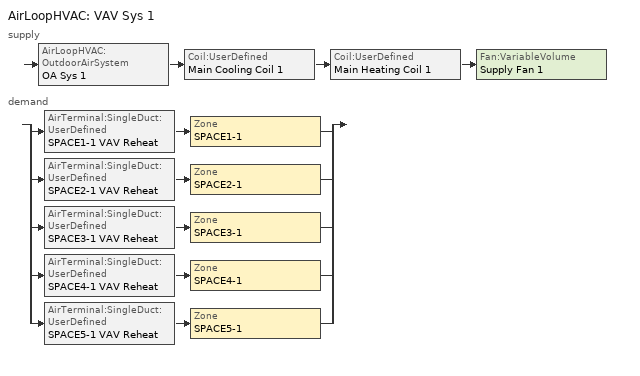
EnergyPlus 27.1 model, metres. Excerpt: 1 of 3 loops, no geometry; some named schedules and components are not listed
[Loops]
AirLoopHVAC 'VAV Sys 1'
 supply: AirLoopHVAC:OutdoorAirSystem 'OA Sys 1' > Coil:UserDefined 'Main Cooling Coil 1' > Coil:UserDefined 'Main Heating Coil 1' > Fan:VariableVolume 'Supply Fan 1'
 demand: split
  | AirTerminal:SingleDuct:UserDefined 'SPACE1-1 VAV Reheat' > Zone 'SPACE1-1'
  | AirTerminal:SingleDuct:UserDefined 'SPACE2-1 VAV Reheat' > Zone 'SPACE2-1'
  | AirTerminal:SingleDuct:UserDefined 'SPACE3-1 VAV Reheat' > Zone 'SPACE3-1'
  | AirTerminal:SingleDuct:UserDefined 'SPACE4-1 VAV Reheat' > Zone 'SPACE4-1'
  | AirTerminal:SingleDuct:UserDefined 'SPACE5-1 VAV Reheat' > Zone 'SPACE5-1'
[Sizing:Zone] Zone Cooling Design Supply Air Temperature Input Method=SupplyAirTemperature; Zone Cooling Design Supply Air Temperature {C}=14; Zone Heating Design Supply Air Temperature Input Method=SupplyAirTemperature; Zone Heating Design Supply Air Temperature {C}=50; Zone Cooling Design Supply Air Humidity Ratio {kgWater/kgDryAir}=0.009; Zone Heating Design Supply Air Humidity Ratio {kgWater/kgDryAir}=0.004; Zone Heating Sizing Factor=0; Zone Cooling Sizing Factor=0; Cooling Design Air Flow Method=DesignDayWithLimit; Heating Design Air Flow Method=DesignDay
Name | Design Specification Outdoor Air Object
SPACE1-1 | SZ DSOA SPACE1-1
SPACE2-1 | SZ DSOA SPACE2-1
SPACE3-1 | SZ DSOA SPACE3-1
SPACE4-1 | SZ DSOA SPACE4-1
SPACE5-1 | SZ DSOA SPACE5-1
[Sizing:System]
VAV Sys 1: Type of Load to Size On=Sensible; Design Outdoor Air Flow Rate {m3/s}=Autosize; Central Heating Maximum System Air Flow Ratio=0.3; Preheat Design Temperature {C}=4.5; Preheat Design Humidity Ratio {kgWater/kgDryAir}=0.008; Precool Design Temperature {C}=11; Precool Design Humidity Ratio {kgWater/kgDryAir}=0.008; Central Cooling Design Supply Air Temperature {C}=12.8; Central Heating Design Supply Air Temperature {C}=16.7; Type of Zone Sum to Use=NonCoincident; 100% Outdoor Air in Cooling=No; 100% Outdoor Air in Heating=No; Central Cooling Design Supply Air Humidity Ratio {kgWater/kgDryAir}=0.008; Central Heating Design Supply Air Humidity Ratio {kgWater/kgDryAir}=0.008; Cooling Supply Air Flow Rate Method=DesignDay; Cooling Supply Air Flow Rate {m3/s}=0; Heating Supply Air Flow Rate Method=DesignDay; Heating Supply Air Flow Rate {m3/s}=0; Zone Maximum Outdoor Air Fraction=1; Cooling Design Capacity Method=CoolingDesignCapacity; Cooling Design Capacity {W}=Autosize; Heating Design Capacity Method=HeatingDesignCapacity; Heating Design Capacity {W}=Autosize; Central Cooling Capacity Control Method=VAV
[ZoneControl:Thermostat] Control Type Schedule=Zone Control Type Sched; Control 1=CoolingSetPoint; Control 2=HeatingSetpoint; Control 3=DualSetPoint
Name | Zone or ZoneList
SPACE1-1 Control | SPACE1-1
SPACE2-1 Control | SPACE2-1
SPACE3-1 Control | SPACE3-1
SPACE4-1 Control | SPACE4-1
SPACE5-1 Control | SPACE5-1
[Zone equipment]
SPACE1-1: SPACE1-1 VAV Reheat
SPACE2-1: SPACE2-1 VAV Reheat
SPACE3-1: SPACE3-1 VAV Reheat
SPACE4-1: SPACE4-1 VAV Reheat
SPACE5-1: SPACE5-1 VAV Reheat
[AirTerminal:SingleDuct:UserDefined] Number of Plant Loop Connections=1
Name | Overall Model Simulation Program Calling Manager | Model Setup and Sizing Program Calling Manager
SPACE1-1 VAV Reheat | Space1 ATU Sim Programs | Space1 ATU Init Programs
SPACE2-1 VAV Reheat | Space2 ATU Sim Programs | Space2 ATU Init Programs
SPACE3-1 VAV Reheat | Space3 ATU Sim Programs | Space3 ATU Init Programs
SPACE4-1 VAV Reheat | Space4 ATU Sim Programs | Space4 ATU Init Programs
SPACE5-1 VAV Reheat | Space5 ATU Sim Programs | Space5 ATU Init Programs
[AirLoopHVAC:ReturnPlenum]
Return-Plenum-1: Zone=PLENUM-1
[AirLoopHVAC]
VAV Sys 1: Design Supply Air Flow Rate {m3/s}=Autosize
[Coil:UserDefined] Number of Air Connections=1; Plant Connection is Used=Yes
Name | Overall Model Simulation Program Calling Manager | Model Setup and Sizing Program Calling Manager
Main Cooling Coil 1 | Main Cooling Coil Model Program Manager | Main Cooling Coil Init Program Manager
Main Heating Coil 1 | Main Heating Coil Model Program Manager | Main Heating Coil Init Program Manager
[EnergyManagementSystem:ProgramCallingManager]
Main Cooling Coil Model Program Manager: UserDefinedComponentModel; MainCWCoil1_ModelInput; CW_Coil_Sim_Model; MainCWCoil1_ModelOuput
Main Cooling Coil Init Program Manager: UserDefinedComponentModel; InitMainSimpleCoilModel
Main Heating Coil Model Program Manager: UserDefinedComponentModel; MainHWCoil1_ModelInput; HW_Coil_Sim_Model; MainHWCoil1_ModelOuput
Main Heating Coil Init Program Manager: UserDefinedComponentModel; InitMainSimpleHWCoilModel
Space1 ATU Init Programs: UserDefinedComponentModel; InitSpace1ATU
Space1 ATU Sim Programs: UserDefinedComponentModel; Space1ATU_ModelInput; ATU_Sim_Model; Space1ATU_ModelOutput
Space2 ATU Init Programs: UserDefinedComponentModel; InitSpace2ATU
Space2 ATU Sim Programs: UserDefinedComponentModel; Space2ATU_ModelInput; ATU_Sim_Model; Space2ATU_ModelOutput
Space3 ATU Init Programs: UserDefinedComponentModel; InitSpace3ATU
Space3 ATU Sim Programs: UserDefinedComponentModel; Space3ATU_ModelInput; ATU_Sim_Model; Space3ATU_ModelOutput
Space4 ATU Init Programs: UserDefinedComponentModel; InitSpace4ATU
Space4 ATU Sim Programs: UserDefinedComponentModel; Space4ATU_ModelInput; ATU_Sim_Model; Space4ATU_ModelOutput
Space5 ATU Init Programs: UserDefinedComponentModel; InitSpace5ATU
Space5 ATU Sim Programs: UserDefinedComponentModel; Space5ATU_ModelInput; ATU_Sim_Model; Space5ATU_ModelOutput
[EnergyManagementSystem:Program]
MainCWCoil1_ModelInput: Set Air_Mdot       = CWcoil1_Air_Mdot; Set Air_Tsp        = CWcoil1_Air_Tsp; Set Water_Mdot     = CWcoil1_Water_Mdot; Set Water_cp       = CWcoil1_Water_cp; SEt Air_Tinlet     = CWcoil1_Air_Tinlet; Set Water_Tinlet   = CWcoil1_Water_Tinlet; SEt Air_Winlet     = CWcoil1_Air_Winlet; Set Water_Mdot_Max = CWcoil1_Mdot_Max; Set Coil_Eff       = 0.7
MainCWCoil1_ModelOuput: Set CWcoil1_Water_MdotRequest = Water_MdotRequest; Set CWcoil1_Air_Tout          = Air_Tout; Set CWcoil1_Air_Wout          = Air_Wout; Set CWcoil1_tot_cool_Power    = Tot_Cool_Power; Set CWcoil1_tot_cool_Energy   = Tot_Cool_Power * SystemTimestep * 3600; Set CWcoil1_Air_MdotOut       = Air_Mdot; Set CWcoil1_Water_Tout        = Water_Tout
InitMainSimpleCoilModel: Set CWLoopExitTemp = 7.0; Set CWLoopDeltaTemp = 4.0; Set CW_CP = @CPCW CWLoopExitTemp; Set CW_rho = @RhoH2O CWLoopExitTemp; Set CWcoil1_Water_DesignVdot = Sys1_CoolDes_Qdot / (( CW_rho * CW_CP) * CWLoopDeltaTemp); Set CWcoil1_Mdot_Min = 0.0; Set CWcoil1_Mdot_Max = CWcoil1_Water_DesignVdot * CW_rho
MainHWCoil1_ModelInput: Set Air_Mdot       = HWcoil1_Air_Mdot; Set Air_Tsp        = HWcoil1_Air_Tsp - 0.5; Set Water_Mdot     = HWcoil1_Water_Mdot; Set Water_cp       = HWcoil1_Water_cp; SEt Air_Tinlet     = HWcoil1_Air_Tinlet; Set Water_Tinlet   = HWcoil1_Water_Tinlet; SEt Air_Winlet     = HWcoil1_Air_Winlet; Set Water_Mdot_Max = HWcoil1_Mdot_Max; Set Coil_Eff       = 0.7
MainHWCoil1_ModelOuput: Set HWcoil1_Water_MdotRequest = Water_MdotRequest; Set HWcoil1_Air_Tout          = Air_Tout; Set HWcoil1_Air_Wout          = Air_Wout; Set HWcoil1_tot_heat_Power    = Tot_heat_Power; Set HWcoil1_tot_heat_Energy   = Tot_heat_Power * SystemTimestep * 3600; Set HWcoil1_Air_MdotOut       = Air_Mdot; Set HWcoil1_Water_Tout        = Water_Tout
InitMainSimpleHWCoilModel: Set HWLoopExitTemp = 82.0; Set HWLoopDeltaTemp = 11.0; Set HW_CP = @CPCW HWLoopExitTemp; Set HW_rho = @RhoH2O HWLoopExitTemp; Set HWcoil1_Water_DesignVdot = Sys1_HeatDes_Qdot / (( HW_rho * HW_CP) * HWLoopDeltaTemp); Set HWcoil1_Mdot_Min = 0.0; Set HWcoil1_Mdot_Max = HWcoil1_Water_DesignVdot * HW_rho
InitSpace1ATU: Set Space1ATU_DesignAirMdot = @MAX Space1ATU_HeatAirMdot Space1ATU_CoolAirMdot; Set HWLoopExitTemp = 82.0; Set HWLoopDeltaTemp = 11.0; Set HW_CP = @CPCW HWLoopExitTemp; Set HW_rho = @RhoH2O HWLoopExitTemp; Set HeatCentralSAT = 16.7; Set HeatZoneSAT    = 50.0; Set AvgSAT = (HeatCentralSAT + HeatZoneSAT) / 2; Set HeatingZoneW      = 0.004; Set HeatingAir_CP     = @CpAirFnW HeatingZoneW; Set HWCoil_DesLoad = (HeatingAir_CP * Space1ATU_DesignAirMdot) * (HeatZoneSAT - HeatCentralSAT); Set Space1ATU_HW_DesignVdot = HWCoil_DesLoad / (( HW_rho * HW_CP) * HWLoopDeltaTemp); Set Space1ATU_HW_MdotMin = 0.0; Set Space1ATU_HW_MdotMax = Space1ATU_HW_DesignVdot * HW_rho
Space1ATU_ModelInput: Set DeckAir_Tinlet    = Space1ATU_PrimAir_Tinlet; Set DeckAir_Winlet    = Space1ATU_PrimAir_Winlet; Set Zone_T            = Space1_Tdb; Set Zone_W            = Space1_W; Set Zone_Tsp_Cool     = Space1_Tsp_cool; Set Zone_Tsp_Heat     = Space1_Tsp_heat; Set AirSupMdotDesign  = Space1ATU_DesignAirMdot; Set DamperMin         = 0.3; Set Qdot_Req_toCoolSP = Space1ATU_Qdot_ToCoolSP; Set Qdot_Req_toHeatSP = Space1ATU_Qdot_ToHeatSP; Set HWCoil_Mdot_Max   = Space1ATU_HW_MdotMax; Set HW_Tin            = Space1ATU_HW_Tin; Set HW_Cp             = Space1ATU_HW_cp; Set HWCoil_Eff        = 0.7; Set HWCoil_Mdot       = Space1ATU_HW_MdotIn
Space1ATU_ModelOutput: Set Space1ATU_PrimAir_Tout = Air_Tout; Set Space1ATU_PrimAir_Wout = Air_Wout; Set Space1ATU_PrimAir_MdotOut = Air_MdotOut; Set Space1ATU_PrimAir_MdotIn = Air_MdotOut; Set Space1ATU_tot_heat_Power = HWCoil_heat_Power; SEt Space1ATU_HW_MdotRequest = HW_MdotRequest; Set Space1ATU_HW_Tout = HW_Tout
InitSpace2ATU: Set Space2ATU_DesignAirMdot = @MAX Space2ATU_HeatAirMdot Space2ATU_CoolAirMdot; Set HWLoopExitTemp = 82.0; Set HWLoopDeltaTemp = 11.0; Set HW_CP = @CPCW HWLoopExitTemp; Set HW_rho = @RhoH2O HWLoopExitTemp; Set HeatCentralSAT = 16.7; Set HeatZoneSAT    = 50.0; Set AvgSAT = (HeatCentralSAT + HeatZoneSAT) / 2; Set HeatingZoneW      = 0.004; Set HeatingAir_CP     = @CpAirFnW HeatingZoneW; Set HWCoil_DesLoad = (HeatingAir_CP * Space2ATU_DesignAirMdot) * (HeatZoneSAT - HeatCentralSAT); Set Space2ATU_HW_DesignVdot = HWCoil_DesLoad / (( HW_rho * HW_CP) * HWLoopDeltaTemp); Set Space2ATU_HW_MdotMin = 0.0; Set Space2ATU_HW_MdotMax = Space2ATU_HW_DesignVdot * HW_rho
Space2ATU_ModelInput: Set DeckAir_Tinlet    = Space2ATU_PrimAir_Tinlet; Set DeckAir_Winlet    = Space2ATU_PrimAir_Winlet; Set Zone_T            = Space2_Tdb; Set Zone_W            = Space2_W; Set Zone_Tsp_Cool     = Space2_Tsp_cool; Set Zone_Tsp_Heat     = Space2_Tsp_heat; Set AirSupMdotDesign  = Space2ATU_DesignAirMdot; Set DamperMin         = 0.3; Set Qdot_Req_toCoolSP = Space2ATU_Qdot_ToCoolSP; Set Qdot_Req_toHeatSP = Space2ATU_Qdot_ToHeatSP; Set HWCoil_Mdot_Max   = Space2ATU_HW_MdotMax; Set HW_Tin            = Space2ATU_HW_Tin; Set HW_Cp             = Space2ATU_HW_cp; Set HWCoil_Eff        = 0.7; Set HWCoil_Mdot       = Space2ATU_HW_MdotIn
Space2ATU_ModelOutput: Set Space2ATU_PrimAir_Tout = Air_Tout; Set Space2ATU_PrimAir_Wout = Air_Wout; Set Space2ATU_PrimAir_MdotOut = Air_MdotOut; Set Space2ATU_PrimAir_MdotIn = Air_MdotOut; Set Space2ATU_tot_heat_Power = HWCoil_heat_Power; SEt Space2ATU_HW_MdotRequest = HW_MdotRequest; Set Space2ATU_HW_Tout = HW_Tout
InitSpace3ATU: Set Space3ATU_DesignAirMdot = @MAX Space3ATU_HeatAirMdot Space3ATU_CoolAirMdot; Set HWLoopExitTemp = 82.0; Set HWLoopDeltaTemp = 11.0; Set HW_CP = @CPCW HWLoopExitTemp; Set HW_rho = @RhoH2O HWLoopExitTemp; Set HeatCentralSAT = 16.7; Set HeatZoneSAT    = 50.0; Set AvgSAT = (HeatCentralSAT + HeatZoneSAT) / 2; Set HeatingZoneW      = 0.004; Set HeatingAir_CP     = @CpAirFnW HeatingZoneW; Set HWCoil_DesLoad = (HeatingAir_CP * Space3ATU_DesignAirMdot) * (HeatZoneSAT - HeatCentralSAT); Set Space3ATU_HW_DesignVdot = HWCoil_DesLoad / (( HW_rho * HW_CP) * HWLoopDeltaTemp); Set Space3ATU_HW_MdotMin = 0.0; Set Space3ATU_HW_MdotMax = Space3ATU_HW_DesignVdot * HW_rho
Space3ATU_ModelInput: Set DeckAir_Tinlet    = Space3ATU_PrimAir_Tinlet; Set DeckAir_Winlet    = Space3ATU_PrimAir_Winlet; Set Zone_T            = Space3_Tdb; Set Zone_W            = Space3_W; Set Zone_Tsp_Cool     = Space3_Tsp_cool; Set Zone_Tsp_Heat     = Space3_Tsp_heat; Set AirSupMdotDesign  = Space3ATU_DesignAirMdot; Set DamperMin         = 0.3; Set Qdot_Req_toCoolSP = Space3ATU_Qdot_ToCoolSP; Set Qdot_Req_toHeatSP = Space3ATU_Qdot_ToHeatSP; Set HWCoil_Mdot_Max   = Space3ATU_HW_MdotMax; Set HW_Tin            = Space3ATU_HW_Tin; Set HW_Cp             = Space3ATU_HW_cp; Set HWCoil_Eff        = 0.7; Set HWCoil_Mdot       = Space3ATU_HW_MdotIn
Space3ATU_ModelOutput: Set Space3ATU_PrimAir_Tout = Air_Tout; Set Space3ATU_PrimAir_Wout = Air_Wout; Set Space3ATU_PrimAir_MdotOut = Air_MdotOut; Set Space3ATU_PrimAir_MdotIn = Air_MdotOut; Set Space3ATU_tot_heat_Power = HWCoil_heat_Power; SEt Space3ATU_HW_MdotRequest = HW_MdotRequest; Set Space3ATU_HW_Tout = HW_Tout
InitSpace4ATU: Set Space4ATU_DesignAirMdot = @MAX Space4ATU_HeatAirMdot Space4ATU_CoolAirMdot; Set HWLoopExitTemp = 82.0; Set HWLoopDeltaTemp = 11.0; Set HW_CP = @CPCW HWLoopExitTemp; Set HW_rho = @RhoH2O HWLoopExitTemp; Set HeatCentralSAT = 16.7; Set HeatZoneSAT    = 50.0; Set AvgSAT = (HeatCentralSAT + HeatZoneSAT) / 2; Set HeatingZoneW      = 0.004; Set HeatingAir_CP     = @CpAirFnW HeatingZoneW; Set HWCoil_DesLoad = (HeatingAir_CP * Space4ATU_DesignAirMdot) * (HeatZoneSAT - HeatCentralSAT); Set Space4ATU_HW_DesignVdot = HWCoil_DesLoad / (( HW_rho * HW_CP) * HWLoopDeltaTemp); Set Space4ATU_HW_MdotMin = 0.0; Set Space4ATU_HW_MdotMax = Space4ATU_HW_DesignVdot * HW_rho
Space4ATU_ModelInput: Set DeckAir_Tinlet    = Space4ATU_PrimAir_Tinlet; Set DeckAir_Winlet    = Space4ATU_PrimAir_Winlet; Set Zone_T            = Space4_Tdb; Set Zone_W            = Space4_W; Set Zone_Tsp_Cool     = Space4_Tsp_cool; Set Zone_Tsp_Heat     = Space4_Tsp_heat; Set AirSupMdotDesign  = Space4ATU_DesignAirMdot; Set DamperMin         = 0.3; Set Qdot_Req_toCoolSP = Space4ATU_Qdot_ToCoolSP; Set Qdot_Req_toHeatSP = Space4ATU_Qdot_ToHeatSP; Set HWCoil_Mdot_Max   = Space4ATU_HW_MdotMax; Set HW_Tin            = Space4ATU_HW_Tin; Set HW_Cp             = Space4ATU_HW_cp; Set HWCoil_Eff        = 0.7; Set HWCoil_Mdot       = Space4ATU_HW_MdotIn
Space4ATU_ModelOutput: Set Space4ATU_PrimAir_Tout = Air_Tout; Set Space4ATU_PrimAir_Wout = Air_Wout; Set Space4ATU_PrimAir_MdotOut = Air_MdotOut; Set Space4ATU_PrimAir_MdotIn = Air_MdotOut; Set Space4ATU_tot_heat_Power = HWCoil_heat_Power; SEt Space4ATU_HW_MdotRequest = HW_MdotRequest; Set Space4ATU_HW_Tout = HW_Tout
InitSpace5ATU: Set Space5ATU_DesignAirMdot = @MAX Space5ATU_HeatAirMdot Space5ATU_CoolAirMdot; Set HWLoopExitTemp = 82.0; Set HWLoopDeltaTemp = 11.0; Set HW_CP = @CPCW HWLoopExitTemp; Set HW_rho = @RhoH2O HWLoopExitTemp; Set HeatCentralSAT = 16.7; Set HeatZoneSAT    = 50.0; Set AvgSAT = (HeatCentralSAT + HeatZoneSAT) / 2; Set HeatingZoneW      = 0.004; Set HeatingAir_CP     = @CpAirFnW HeatingZoneW; Set HWCoil_DesLoad = (HeatingAir_CP * Space4ATU_DesignAirMdot) * (HeatZoneSAT - HeatCentralSAT); Set Space5ATU_HW_DesignVdot = HWCoil_DesLoad / (( HW_rho * HW_CP) * HWLoopDeltaTemp); Set Space5ATU_HW_MdotMin = 0.0; Set Space5ATU_HW_MdotMax = Space5ATU_HW_DesignVdot * HW_rho
Space5ATU_ModelInput: Set DeckAir_Tinlet    = Space5ATU_PrimAir_Tinlet; Set DeckAir_Winlet    = Space5ATU_PrimAir_Winlet; Set Zone_T            = Space5_Tdb; Set Zone_W            = Space5_W; Set Zone_Tsp_Cool     = Space5_Tsp_cool; Set Zone_Tsp_Heat     = Space5_Tsp_heat; Set AirSupMdotDesign  = Space5ATU_DesignAirMdot; Set DamperMin         = 0.3; Set Qdot_Req_toCoolSP = Space5ATU_Qdot_ToCoolSP; Set Qdot_Req_toHeatSP = Space5ATU_Qdot_ToHeatSP; Set HWCoil_Mdot_Max   = Space5ATU_HW_MdotMax; Set HW_Tin            = Space5ATU_HW_Tin; Set HW_Cp             = Space5ATU_HW_cp; Set HWCoil_Eff        = 0.7; Set HWCoil_Mdot       = Space5ATU_HW_MdotIn
Space5ATU_ModelOutput: Set Space5ATU_PrimAir_Tout = Air_Tout; Set Space5ATU_PrimAir_Wout = Air_Wout; Set Space5ATU_PrimAir_MdotOut = Air_MdotOut; Set Space5ATU_PrimAir_MdotIn = Air_MdotOut; Set Space5ATU_tot_heat_Power = HWCoil_heat_Power; SEt Space5ATU_HW_MdotRequest = HW_MdotRequest; Set Space5ATU_HW_Tout = HW_Tout
ATU_Sim_Model: IF (ATU_Avail_Sched == 0.0); Set Air_MdotOut     = 0.0; Set HW_MdotRequest  = 0.0; Set HW_Tout    = HW_Tin; Set HWCoil_heat_Power    = 0.0; Set Air_Tout             = DeckAir_Tinlet; Set Air_Wout             = DeckAir_Winlet; Set DamperPosition = DamperMin; RETURN; ENDIF; Set Zone_H = @HFnTdbW Zone_T Zone_W; Set Zone_H_AtCoolSp = @HFnTdbW Zone_Tsp_Cool Zone_W; Set Zone_H_AtHeatSp = @HFnTdbW Zone_Tsp_Heat Zone_W; Set SupAir_H = @HFnTdbW DeckAir_Tinlet DeckAir_Winlet; IF Qdot_Req_toCoolSP < (0 - 10.0); Set ABS_Qdot_Cool = @ABS Qdot_Req_toCoolSP; Set Air_Mdot = ABS_Qdot_Cool / (Zone_H_AtCoolSp - SupAir_H); Set Air_Mdot = @MIN AirSupMdotDesign Air_Mdot; Set DamperPosition = Air_Mdot / AirSupMdotDesign; IF DamperPosition < DamperMin; Set Air_Mdot = DamperMin * AirSupMdotDesign; Set HoutDesired = Zone_H_AtHeatSp - ABS_Qdot_Cool/Air_Mdot; Set Air_Tsp = @TdbFnHW HoutDesired DeckAir_Winlet; Set Water_Mdot    = HWCoil_Mdot; Set Air_Tinlet    = DeckAir_Tinlet; Set Air_Winlet    = DeckAir_Winlet; Set Water_Tinlet  = HW_Tin; Set Coil_Eff      = HWCoil_Eff; Set Water_Mdot_Max = HWCoil_Mdot_Max; Set Water_cp       = HW_Cp; RUN HW_Coil_Sim_Model; Set HW_MdotRequest      = Water_MdotRequest; Set Air_Tout            = Air_Tout; Set Air_Wout            = Air_Wout; Set HWCoil_heat_Power   = Tot_heat_Power; Set HW_Tout   = Water_Tout; ELSE; Set HW_MdotRequest       = 0.0; Set Air_Tout             = DeckAir_Tinlet; Set Air_Wout             = DeckAir_Winlet; Set HWCoil_heat_Power    = 0.0; Set HW_Tout    = HW_Tin; Set Air_MdotOut = Air_Mdot; ENDIF; ELSEIF Qdot_Req_toHeatSP > 10.0; Set DamperPosition = 1.0; Set Air_Mdot = AirSupMdotDesign; Set ABS_Qdot_heat = @ABS Qdot_Req_toHeatSP; Set HoutDesired   = Zone_H_AtHeatSp + ABS_Qdot_Heat/Air_Mdot; Set Air_Tsp = @TdbFnHW HoutDesired DeckAir_Winlet; Set Water_Mdot    = HWCoil_Mdot; Set Air_Tinlet    = DeckAir_Tinlet; Set Air_Winlet    = DeckAir_Winlet; Set Water_Tinlet  = HW_Tin; Set Coil_Eff      = HWCoil_Eff; Set Water_Mdot_Max = HWCoil_Mdot_Max; Set Water_cp       = HW_Cp; RUN HW_Coil_Sim_Model; Set HW_MdotRequest      = Water_MdotRequest; Set Air_Tout            = Air_Tout; Set Air_Wout            = Air_Wout; Set HWCoil_heat_Power   = Tot_heat_Power; Set HW_Tout   = Water_Tout; ELSE; Set DamperPosition = DamperMin; Set Air_Mdot = DamperPosition * AirSupMdotDesign; Set HoutDesired   = Zone_H_AtHeatSp; Set Air_Tsp = @TdbFnHW HoutDesired DeckAir_Winlet; Set Air_Tinlet    = DeckAir_Tinlet; Set Air_Winlet    = DeckAir_Winlet; Set Water_Tinlet  = HW_Tin; Set Coil_Eff      = HWCoil_Eff; Set Water_Mdot_Max = HWCoil_Mdot_Max; Set Water_cp       = HW_Cp; RUN HW_Coil_Sim_Model; Set HW_MdotRequest      = Water_MdotRequest; Set Air_Tout            = Air_Tout; Set Air_Wout            = Air_Wout; Set HWCoil_heat_Power   = Tot_heat_Power; Set HW_Tout   = Water_Tout; ENDIF; Set Air_MdotOut = Air_Mdot
HW_Coil_Sim_Model: IF Air_Mdot == 0.0; SET Air_Tout = Air_Tinlet; SET Air_Wout = Air_Winlet; Set Air_MdotOut = Air_Mdot; Set tot_heat_Power = 0.0; Set Water_Tout = Water_Tinlet; Set Water_MdotRequest = 0.0; RETURN; ENDIF; IF Air_Tinlet > Air_Tsp; SET Air_Tout          = Air_Tinlet; SET Air_Wout          = Air_Winlet; Set Air_MdotOut       = Air_Mdot; Set tot_heat_Power    = 0.0; Set Water_Tout        = Water_Tinlet; Set Water_MdotRequest = 0.0; RETURN; ENDIF; Set AirIn_Enth     = @HFnTdbW Air_Tinlet Air_Winlet; Set AirOut_Enth_Limit = @HFnTdbW Water_Tinlet Air_Winlet; Set MaxQdot      = Coil_Eff * Air_Mdot * (AirOut_Enth_Limit - AirIn_Enth ); IF MaxQdot <= 0.0; SET Air_Tout          = Air_Tinlet; SET Air_Wout          = Air_Winlet; Set Air_MdotOut       = Air_Mdot; Set tot_heat_Power    = 0.0; Set Water_Tout        = Water_Tinlet; Set Water_MdotRequest = 0.0; RETURN; ENDIF; Set Air_Wout = Air_Winlet; Set Air_HoutSP = @HFnTdbW Air_Tsp Air_Wout; Set Qdot_SP    = Air_Mdot * (Air_HoutSP - AirIn_Enth ); IF Qdot_SP > MaxQdot; Set Air_Hout = AirIn_Enth + (MaxQdot/Air_Mdot); ELSE; Set Air_Hout = Air_HoutSP; ENDIF; Set Air_Tout = @TdbFnHW Air_Hout Air_Wout; Set ActualQdot  = Air_Mdot * (Air_Hout - AirIn_Enth); Set Water_partLoad = ActualQdot / MaxQdot; Set Water_MdotRequest = Water_Mdot_Max * Water_PartLoad; Set HW_tempFall = ActualQdot/(Water_MdotRequest * Water_cp); Set Water_Tout = Water_Tinlet - HW_tempFall; Set tot_heat_Power = ActualQdot
[EnergyManagementSystem:OutputVariable] Type of Data in Variable=Averaged; Update Frequency=SystemTimestep; Units=W
Name | EMS Variable | EMS Program or Subroutine
Main CW Coil Total Cooling Rate | CWcoil1_tot_cool_Power | MainCWCoil1_ModelOuput
Main HW Coil Total Heating Rate | HWcoil1_tot_heat_Power | MainHWCoil1_ModelOuput
Space 1 VAV Reheat Coil Total Heating Rate | Space1ATU_tot_heat_Power | Space1ATU_ModelOutput
Space 2 VAV Reheat Coil Total Heating Rate | Space2ATU_tot_heat_Power | Space2ATU_ModelOutput
Space 3 VAV Reheat Coil Total Heating Rate | Space3ATU_tot_heat_Power | Space3ATU_ModelOutput
Space 4 VAV Reheat Coil Total Heating Rate | Space4ATU_tot_heat_Power | Space4ATU_ModelOutput
Space 5 VAV Reheat Coil Total Heating Rate | Space5ATU_tot_heat_Power | Space5ATU_ModelOutput
[EnergyManagementSystem:Actuator]
Name | Actuated Component Unique | Actuated Component Type | Actuated Component Control Type
CWcoil1_Mdot_Min | Main Cooling Coil 1 | Plant Connection | Minimum Mass Flow Rate
CWcoil1_Mdot_Max | Main Cooling Coil 1 | Plant Connection | Maximum Mass Flow Rate
CWcoil1_Water_Tout | Main Cooling Coil 1 | Plant Connection | Outlet Temperature
CWcoil1_Water_MdotRequest | Main Cooling Coil 1 | Plant Connection | Mass Flow Rate
CWcoil1_Water_DesignVdot | Main Cooling Coil 1 | Plant Connection | Design Volume Flow Rate
CWcoil1_Air_Tout | MAIN COOLING COIL 1 | Air Connection 1 | Outlet Temperature
CWcoil1_Air_Wout | MAIN COOLING COIL 1 | Air Connection 1 | Outlet Humidity Ratio
CWcoil1_Air_MdotOut | MAIN COOLING COIL 1 | Air Connection 1 | Mass Flow Rate
HWcoil1_Mdot_Min | Main Heating Coil 1 | Plant Connection | Minimum Mass Flow Rate
HWcoil1_Mdot_Max | Main Heating Coil 1 | Plant Connection | Maximum Mass Flow Rate
HWcoil1_Water_Tout | Main Heating Coil 1 | Plant Connection | Outlet Temperature
HWcoil1_Water_MdotRequest | Main Heating Coil 1 | Plant Connection | Mass Flow Rate
HWcoil1_Water_DesignVdot | Main Heating Coil 1 | Plant Connection | Design Volume Flow Rate
HWcoil1_Air_Tout | MAIN Heating COIL 1 | Air Connection 1 | Outlet Temperature
HWcoil1_Air_Wout | MAIN Heating COIL 1 | Air Connection 1 | Outlet Humidity Ratio
HWcoil1_Air_MdotOut | MAIN Heating COIL 1 | Air Connection 1 | Mass Flow Rate
Space1ATU_PrimAir_Tout | SPACE1-1 VAV Reheat | Primary Air Connection | Outlet Temperature
